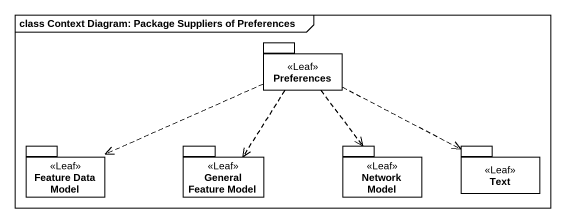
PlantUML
@startuml
mainframe class Context Diagram: Package Suppliers of Preferences
package Preferences <<Leaf>> {
}
package "Feature Data Model" as Feature_Data_Model <<Leaf>> {
}
package "General Feature Model" as General_Feature_Model <<Leaf>> {
}
package "Network Model" as Network_Model <<Leaf>> {
}
package Text <<Leaf>> {
}
Preferences .left.> Feature_Data_Model
Preferences ..> General_Feature_Model
Preferences ..> Network_Model
Preferences .right.> Text
@enduml
